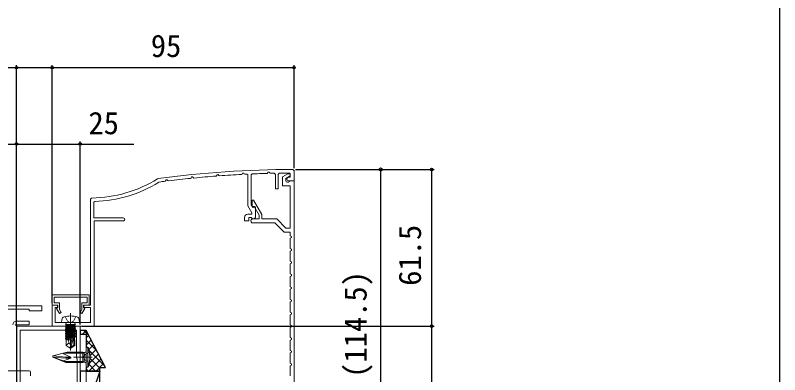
# Model space of a CAD drawing. Units: millimetres, scale not verified. Extents: x -525 to 525, y -783 to 779.
# Drawn here: x 224.8 to 525, y 230.5 to 371.6 of the extents above; entities that cross this region are included whole.
import ezdxf
from ezdxf.enums import TextEntityAlignment as Align

# ---------------------------------------------------------------- set-up
doc = ezdxf.new("R2010")
doc.units = ezdxf.units.MM
doc.header["$LTSCALE"] = 4
for name, color, linetype, lineweight in [('0-2_YKK_11', 211, 'Continuous', 18), ('0-3_YKK_11E', 4, 'Continuous', 18), ('0-5_YKK_13', 4, 'Continuous', 18)]:
    doc.layers.add(name, color=color, linetype=linetype, lineweight=lineweight)
for name, color, linetype in [('0-4_YKK_12', 2, 'Continuous'), ('0-7_YKK_D', 6, 'Continuous'), ('0-8_YKK_ZWAK', 7, 'Continuous'), ('0-9_YSS_K', 3, 'Continuous')]:
    doc.layers.add(name, color=color, linetype=linetype)
doc.styles.add('ＭＳ ゴシック', font='')
doc.styles.get('ＭＳ ゴシック').set_extended_font_data('MS Gothic')

msp = doc.modelspace()

# ---------------------------------------------------------------- linework, layer by layer
at = {"layer": '0-2_YKK_11', "color": 30}
for p, q in [((280.893, 307.465), (280.695, 307.394)), ((281.216, 306.069), (281.333, 306.111)), ((254.769, 299.845), (254.274, 299.345))]:
    msp.add_line(p, q, dxfattribs=at)
for points in [[(313.654, 309.109), (313.825, 309.224), (314.015, 309.632), (314.504, 309.65), (314.683, 309.328), (314.96, 309.174)], [(319.074, 292.393), (319.074, 296.316), (318.774, 296.489), (318.083, 296.09), (317.474, 297.144), (317.474, 309.001), (317.762, 309.3)], [(318.074, 291.643), (320.574, 291.643), (320.574, 293.078), (318.574, 296.543), (317.874, 296.543), (317.874, 299.043), (318.401, 299.043), (321.674, 293.373), (321.674, 291.643), (327.437, 291.643), (331.037, 288.043), (332.774, 288.043), (332.774, 304.643), (329.774, 304.643), (329.774, 308.143), (331.852, 309.343), (332.774, 309.343), (332.774, 308.489), (330.974, 307.45), (330.974, 306.743)], [(323.653, 309.501), (323.827, 309.613), (324.022, 310.013), (324.512, 310.022), (324.687, 309.693), (324.959, 309.534)], [(326.464, 309.566), (326.974, 309.066), (326.974, 303.443), (327.974, 303.443), (327.974, 309.1), (328.467, 309.6)], [(332.473, 309.638), (332.774, 309.338), (332.774, 308.043), (332.074, 308.043), (331.474, 307.696), (331.474, 307.243)], [(332.174, 306.543), (334.274, 306.543), (334.274, 310.542), (333.773, 311.042)], [(283.658, 306.416), (283.818, 306.539), (283.995, 306.974), (284.48, 307.019), (284.672, 306.717), (284.962, 306.581)], [(293.656, 307.568), (293.82, 307.688), (294.001, 308.114), (294.488, 308.15), (294.676, 307.842), (294.962, 307.699)], [(303.655, 308.465), (303.822, 308.583), (304.007, 308.999), (304.496, 309.026), (304.68, 308.711), (304.961, 308.563)], [(315.76, 309.212), (316.074, 308.913), (316.074, 296.769), (317.674, 293.998), (317.674, 293.543), (316.174, 293.543)], [(331.674, 306.043), (331.924, 306.11), (332.674, 306.543), (334.274, 306.543)], [(334.274, 306.543), (334.274, 214.543), (334.274, 196.543), (334.274, 214.543)], [(254.274, 299.345), (254.274, 257.843), (251.574, 257.843), (251.574, 256.843), (254.274, 256.843), (254.274, 251.043), (240.474, 251.043), (240.474, 256.843), (241.474, 256.843), (241.474, 257.843), (239.274, 257.843), (239.274, 249.543), (255.774, 249.543), (255.774, 290.843), (267.174, 290.843)], [(267.174, 292.043), (255.674, 292.043), (255.674, 298.171), (255.964, 298.47)], [(314.774, 292.143), (314.774, 290.843), (316.474, 290.843), (316.474, 292.143), (317.43, 292.143), (317.685, 292)], [(333.274, 244.298), (333.274, 244.788), (332.774, 245.043), (332.774, 249.043), (333.274, 249.298), (333.274, 249.788), (332.774, 250.043), (332.774, 254.043), (333.274, 254.298), (333.274, 254.788), (332.774, 255.043), (332.774, 259.043), (333.274, 259.298), (333.274, 259.788), (332.774, 260.043), (332.774, 264.043), (333.274, 264.298), (333.274, 264.788), (332.774, 265.043), (332.774, 269.043), (333.274, 269.298), (333.274, 269.788), (332.774, 270.043), (332.774, 274.043), (333.274, 274.298), (333.274, 274.788), (332.774, 275.043), (332.774, 279.043), (333.274, 279.298), (333.274, 279.788), (332.774, 280.043), (332.774, 284.043), (333.274, 284.298), (333.274, 284.788), (332.774, 285.043), (332.774, 286.443), (330.374, 286.443), (326.774, 290.043), (318.074, 290.043)], [(332.774, 230.043), (332.774, 234.043), (333.274, 234.298), (333.274, 234.788), (332.774, 235.043), (332.774, 239.043), (333.274, 239.298), (333.274, 239.788), (332.774, 240.043), (332.774, 244.043), (333.274, 244.298)]]:
    msp.add_lwpolyline(points, dxfattribs=at)
msp.add_lwpolyline([(253.771, 261.843), (239.271, 261.843), (239.271, 257.843), (241.371, 257.843), (241.371, 256.743), (240.998, 256.527), (242.143, 254.543), (242.836, 254.943), (242.171, 256.095), (242.171, 258.643), (240.071, 258.643), (240.071, 260.943), (252.971, 260.943), (252.971, 258.643), (250.871, 258.643), (250.871, 256.095), (250.205, 254.943), (250.898, 254.543), (252.044, 256.527), (251.671, 256.743), (251.671, 257.843), (253.771, 257.843)], close=True, dxfattribs=at)
at = {"layer": '0-2_YKK_11'}
msp.add_lwpolyline([(225.271, 201.643), (225.271, 249.543), (250.271, 249.543), (250.271, 204.393), (249.071, 204.393)], dxfattribs=at)
msp.add_lwpolyline([(226.671, 206.543), (226.671, 248.043), (248.871, 248.043), (248.871, 237.043), (249.071, 236.843), (249.071, 214.843), (248.771, 214.543), (248.771, 208.643), (244.071, 208.643), (244.071, 206.543)], close=True, dxfattribs=at)
at = {"layer": '0-2_YKK_11', "color": 30}
for centre, radius, start, end in [((334.274, -88.957), 400, 90.07171, 97.66918), ((334.274, -88.964), 398.606, 91.52692, 92.37421), ((334.275, -89.005), 398.647, 91.12271, 91.33912), ((334.274, -88.977), 398.62, 90.25895, 90.83477), ((254.274, 349.843), 50, 270.56729, 301.89914), ((334.275, -88.963), 398.606, 97.29536, 97.63237), ((334.275, -88.966), 398.608, 95.84863, 97.10639), ((334.274, -88.952), 398.594, 94.40558, 95.66007), ((334.274, -88.961), 398.604, 92.96532, 94.21735), ((334.277, -89.026), 398.668, 92.66223, 92.77734), ((331.674, 306.743), 0.7, 180.00001, 269.99999), ((332.174, 307.243), 0.7, 180.00001, 269.99999), ((254.274, 349.843), 51.4, 271.88433, 301.61185), ((267.174, 291.443), 0.6, 269.99999, 90.00001), ((316.174, 292.143), 1.4, 90.00001, 179.99999), ((318.074, 290.843), 0.8, 89.99999, 270.00001), ((318.324, 292.393), 0.75, 211.58812, 360)]:
    msp.add_arc(centre, radius, start, end, dxfattribs=at)
at = {"layer": '0-3_YKK_11E', "color": 7}
msp.add_lwpolyline([(219.271, 256.243), (230.271, 256.243), (230.271, 255.543), (235.271, 255.543), (235.271, 257.543), (213.971, 257.543)], dxfattribs=at)
at = {"layer": '0-4_YKK_12'}
for p, q in [((224.771, 250.043), (225.271, 250.043)), ((225.271, 250.043), (225.271, 189.042))]:
    msp.add_line(p, q, dxfattribs=at)
at = {"layer": '0-5_YKK_13'}
for p, q in [((246.471, 254.696), (246.471, 240.013)), ((225.271, 251.543), (230.271, 251.543)), ((225.271, 250.043), (230.271, 250.043)), ((225.271, 250.043), (225.271, 207.543)), ((230.271, 251.543), (230.271, 250.043)), ((242.971, 250.943), (243.069, 252.062)), ((249.971, 250.943), (242.971, 250.943)), ((248.45, 250.243), (244.492, 250.243)), ((244.492, 250.155), (244.871, 249.936)), ((244.492, 249.455), (248.45, 250.155)), ((244.492, 248.755), (248.45, 249.455)), ((244.492, 249.455), (244.871, 249.236)), ((244.741, 250.443), (244.741, 250.243)), ((246.27, 250.243), (244.871, 249.936)), ((244.871, 249.849), (244.871, 249.936)), ((248.071, 249.936), (244.871, 249.236)), ((244.871, 249.149), (248.071, 249.849)), ((248.071, 249.236), (244.871, 248.536)), ((244.871, 249.149), (244.871, 249.236)), ((248.45, 250.155), (248.071, 249.936)), ((248.071, 249.849), (248.071, 249.936)), ((248.45, 249.63), (248.071, 249.849)), ((248.45, 249.455), (248.071, 249.236)), ((248.071, 249.149), (248.071, 249.236)), ((248.201, 250.443), (248.201, 250.243)), ((248.45, 250.243), (248.45, 250.155)), ((248.45, 249.63), (248.45, 249.455)), ((249.971, 250.943), (249.873, 252.062)), ((244.492, 248.93), (244.492, 248.755)), ((244.492, 248.755), (244.871, 248.536)), ((248.45, 248.23), (244.492, 247.53)), ((244.492, 247.355), (248.45, 248.055)), ((244.492, 248.055), (244.871, 247.836)), ((244.492, 247.53), (244.871, 247.749)), ((244.492, 247.53), (244.492, 247.355)), ((248.45, 247.53), (244.492, 246.83)), ((244.492, 247.355), (244.871, 247.136)), ((244.492, 246.655), (248.45, 247.355)), ((244.492, 246.83), (244.871, 247.049)), ((244.492, 246.83), (244.492, 246.655)), ((248.45, 246.83), (244.492, 246.13)), ((244.492, 246.655), (244.871, 246.436)), ((244.492, 245.955), (248.45, 246.655)), ((244.492, 246.13), (244.871, 246.349)), ((244.871, 248.449), (244.871, 248.536)), ((244.871, 247.749), (248.071, 248.449)), ((244.871, 247.749), (244.871, 247.836)), ((248.071, 247.836), (244.871, 247.136)), ((244.871, 247.049), (248.071, 247.749)), ((244.871, 247.049), (244.871, 247.136)), ((248.071, 247.136), (244.871, 246.436)), ((244.871, 246.349), (248.071, 247.049)), ((244.871, 246.349), (244.871, 246.436)), ((248.071, 246.436), (244.871, 245.736)), ((244.871, 245.649), (248.071, 246.349)), ((248.45, 248.93), (248.071, 249.149)), ((248.071, 248.449), (248.071, 248.536)), ((248.45, 248.23), (248.071, 248.449)), ((248.45, 248.055), (248.071, 247.836)), ((248.071, 247.749), (248.071, 247.836)), ((248.45, 247.53), (248.071, 247.749)), ((248.45, 247.355), (248.071, 247.136)), ((248.071, 247.049), (248.071, 247.136)), ((248.45, 246.83), (248.071, 247.049)), ((248.45, 246.655), (248.071, 246.436)), ((248.071, 246.349), (248.071, 246.436)), ((248.45, 246.13), (248.071, 246.349)), ((248.45, 248.23), (248.45, 248.055)), ((248.45, 247.53), (248.45, 247.355)), ((248.45, 246.83), (248.45, 246.655)), ((244.492, 246.13), (244.492, 245.955)), ((248.45, 246.13), (244.492, 245.43)), ((244.492, 245.955), (244.871, 245.736)), ((244.492, 245.255), (248.45, 245.955)), ((244.492, 245.43), (244.871, 245.649)), ((244.492, 245.43), (244.492, 245.255)), ((244.492, 245.255), (244.871, 245.036)), ((247.294, 245.225), (244.492, 244.73)), ((244.492, 244.555), (247.239, 245.041)), ((244.492, 244.73), (244.871, 244.949)), ((244.492, 244.73), (244.492, 244.555)), ((244.492, 244.555), (244.871, 244.336)), ((247.002, 244.243), (244.821, 244.243)), ((244.821, 244.243), (244.821, 241.954)), ((244.871, 245.649), (244.871, 245.736)), ((248.071, 245.736), (244.871, 245.036)), ((244.871, 244.949), (248.071, 245.649)), ((244.871, 244.949), (244.871, 245.036)), ((247.18, 244.842), (244.871, 244.336)), ((244.871, 244.249), (244.871, 244.336)), ((246.471, 242.449), (247.33, 245.349)), ((248.45, 245.43), (247.82, 245.318)), ((247.821, 245.144), (248.45, 245.255)), ((248.121, 244.243), (247.821, 244.243)), ((248.45, 245.955), (248.071, 245.736)), ((248.071, 245.649), (248.071, 245.736)), ((248.45, 245.43), (248.071, 245.649)), ((248.071, 244.243), (248.071, 245.036)), ((248.45, 246.13), (248.45, 245.955)), ((248.45, 245.43), (248.45, 245.255)), ((245.771, 242.843), (244.821, 242.031)), ((244.821, 241.954), (246.321, 240.943)), ((246.471, 242.449), (246.321, 240.943)), ((246.621, 240.943), (246.321, 240.943)), ((246.471, 242.449), (246.471, 240.943)), ((247.821, 242.148), (246.621, 241.304)), ((248.121, 241.954), (246.621, 240.943)), ((246.621, 241.304), (246.621, 240.943)), ((244.571, 237.386), (239.571, 237.843)), ((243.461, 238.885), (246.571, 237.341)), ((244.571, 237.386), (244.571, 236.984)), ((246.579, 237.341), (244.571, 237.384)), ((247.643, 237.342), (254.996, 237.342)), ((243.723, 235.93), (246.571, 236.941)), ((219.271, 232.043), (230.271, 232.043)), ((230.771, 231.543), (230.771, 230.543)), ((230.771, 230.543), (230.771, 230.043))]:
    msp.add_line(p, q, dxfattribs=at)
at = {"layer": '0-5_YKK_13', "color": 80}
msp.add_line((250.271, 246.343), (250.271, 168.343), dxfattribs=at)
at = {"layer": '0-5_YKK_13'}
for points in [[(244.421, 253.306), (245.326, 251.491), (246.471, 250.882)], [(248.521, 253.306), (247.616, 251.491), (246.471, 250.882)], [(244.492, 250.243), (244.492, 250.155), (244.985, 250.243)], [(247.956, 250.243), (244.492, 249.63), (244.492, 249.455)], [(244.492, 249.63), (244.871, 249.849), (246.671, 250.243)], [(248.45, 249.63), (244.492, 248.93), (244.871, 249.149)], [(244.492, 248.23), (244.871, 248.449), (248.071, 249.149)], [(248.45, 248.93), (244.492, 248.23), (244.492, 248.055), (248.45, 248.755)], [(248.45, 248.93), (248.45, 248.755), (248.071, 248.536), (244.871, 247.836)], [(246.471, 242.342), (245.771, 242.843), (245.631, 244.243)], [(246.621, 241.304), (247.821, 245.294), (247.821, 242.148)], [(248.45, 245.255), (248.071, 245.036), (247.821, 244.982)], [(248.121, 244.243), (248.121, 241.954), (247.821, 242.148)], [(251.866, 235.466), (251.371, 235.342), (244.638, 235.342), (239.571, 237.441), (239.571, 237.842), (245.169, 239.342), (251.371, 239.342), (251.371, 235.342)], [(246.571, 237.342), (246.571, 236.941), (244.571, 236.984), (239.571, 237.441), (243.723, 235.93), (243.723, 235.721), (251.371, 235.721), (251.866, 235.466), (251.866, 239.219)], [(243.754, 238.963), (251.371, 238.963), (251.866, 239.219), (251.371, 239.342)], [(253.882, 239.342), (252.167, 238.487), (251.559, 237.342), (252.167, 236.197), (253.882, 235.342)]]:
    msp.add_lwpolyline(points, dxfattribs=at)
at = {"layer": '0-5_YKK_13', "color": 80}
msp.add_lwpolyline([(250.271, 246.343), (252.571, 246.343), (252.571, 168.343)], dxfattribs=at)
at = {"layer": '0-5_YKK_13'}
msp.add_lwpolyline([(252.571, 241.342), (252.571, 233.342), (253.213, 233.398), (253.213, 241.286)], close=True, dxfattribs=at)
for centre, radius, start, end in [((244.364, 251.949), 1.3, 105.88085, 175), ((246.471, 244.543), 9, 74.11915, 105.88085), ((248.578, 251.949), 1.3, 5, 74.11915), ((225.271, 250.043), 1.5, 90, 180), ((244.241, 250.443), 0.5, 0, 90), ((248.701, 250.443), 0.5, 90, 180), ((247.572, 245.294), 0.248, 0, 167.19096), ((244.571, 237.342), 9.5, 335.47225, 24.52775), ((251.971, 239.809), 0.6, 259.90903, 0), ((251.971, 234.875), 0.6, 0, 100.09093), ((230.271, 231.543), 0.5, 0, 90)]:
    msp.add_arc(centre, radius, start, end, dxfattribs=at)
at = {"layer": '0-7_YKK_D'}
for p, q in [((225.271, 250.243), (225.271, 352.042)), ((239.271, 258.543), (239.271, 352.042)), ((239.271, 258.543), (239.271, 352.042)), ((334.274, 311.542), (334.274, 352.042)), ((181.321, 351.042), (225.271, 351.042)), ((225.271, 351.042), (239.271, 351.042)), ((239.271, 351.042), (334.274, 351.042)), ((225.271, 264.543), (225.271, 322.044)), ((225.271, 250.243), (225.271, 322.044)), ((250.271, 250.243), (250.271, 322.044)), ((219.271, 321.044), (225.271, 321.044)), ((334.774, 311.042), (389.271, 311.042)), ((334.774, 311.042), (369.271, 311.042)), ((368.271, 311.042), (368.271, 196.543)), ((388.271, 311.042), (388.271, 249.543)), ((250.971, 249.543), (389.271, 249.543)), ((250.971, 249.543), (389.271, 249.543)), ((250.971, 249.543), (389.271, 249.543)), ((388.271, 249.543), (388.271, 168.543)), ((388.271, 249.543), (388.271, 168.543))]:
    msp.add_line(p, q, dxfattribs=at)
msp.add_lwpolyline([(225.271, 321.044), (250.271, 321.044), (271.302, 321.044)], dxfattribs=at)
for centre, radius in [((225.271, 351.042), 0.478), ((239.271, 351.042), 0.478), ((239.271, 351.042), 0.478), ((334.274, 351.042), 0.478), ((225.271, 321.044), 0.478), ((225.271, 321.044), 0.478), ((250.271, 321.044), 0.478), ((368.271, 311.042), 0.637), ((388.271, 311.042), 0.478), ((388.271, 249.543), 0.478), ((388.271, 249.543), 0.478), ((388.271, 249.543), 0.478)]:
    msp.add_circle(centre, radius, dxfattribs=at)
at = {"layer": '0-8_YKK_ZWAK'}
msp.add_lwpolyline([(-525, -782.9), (525, -782.9), (525, 747.1)], dxfattribs=at)
at = {"layer": '0-9_YSS_K'}
for p, q in [((250.338, 246.343), (250.271, 246.41)), ((251.16, 246.343), (252.604, 247.786)), ((253.601, 245.908), (251.66, 247.849)), ((252.571, 244.925), (253.585, 245.939)), ((256.8, 239.88), (252.571, 244.11)), ((252.571, 242.096), (254.565, 244.091)), ((260, 233.852), (253.553, 240.299)), ((253.566, 240.263), (255.546, 242.243)), ((254.019, 237.888), (256.527, 240.396)), ((253.662, 234.702), (257.508, 238.548)), ((256.252, 231.943), (253.619, 234.577)), ((253.731, 231.943), (258.488, 236.7)), ((257.971, 233.053), (254.037, 236.987)), ((256.56, 231.943), (259.469, 234.853)), ((253.424, 231.943), (252.571, 232.796))]:
    msp.add_line(p, q, dxfattribs=at)
msp.add_lwpolyline([(260.271, 233.343), (252.571, 247.849), (250.271, 247.849), (250.271, 246.343), (252.571, 246.343), (252.571, 241.342), (253.213, 241.286), (253.882, 239.342), (254.071, 237.342), (253.882, 235.342), (253.213, 233.398), (252.571, 233.342), (252.571, 231.943), (257.971, 231.943), (257.971, 233.343)], close=True, dxfattribs=at)
for points in [[(257.971, 231.943), (250.271, 231.943), (250.271, 218.543)], [(253.648, 208.74), (257.971, 208.74), (257.971, 231.943), (252.571, 216.088)]]:
    msp.add_lwpolyline(points, dxfattribs=at)

# ---------------------------------------------------------------- texts
at = {"layer": '0-7_YKK_D', "style": 'ＭＳ ゴシック'}
for s, p in [('95', (278.011, 352.542)), ('25', (253.533, 322.244))]:
    msp.add_text(s, height=8.798, dxfattribs=at).set_placement(p, align=Align.BOTTOM_LEFT)
for s, p in [('61.5', (386.771, 265.395)), ('(114.5)', (365.407, 229.281))]:
    msp.add_text(s, height=8.798, rotation=90, dxfattribs=at).set_placement(p, align=Align.BOTTOM_LEFT)

doc.saveas('drawing.dxf')
